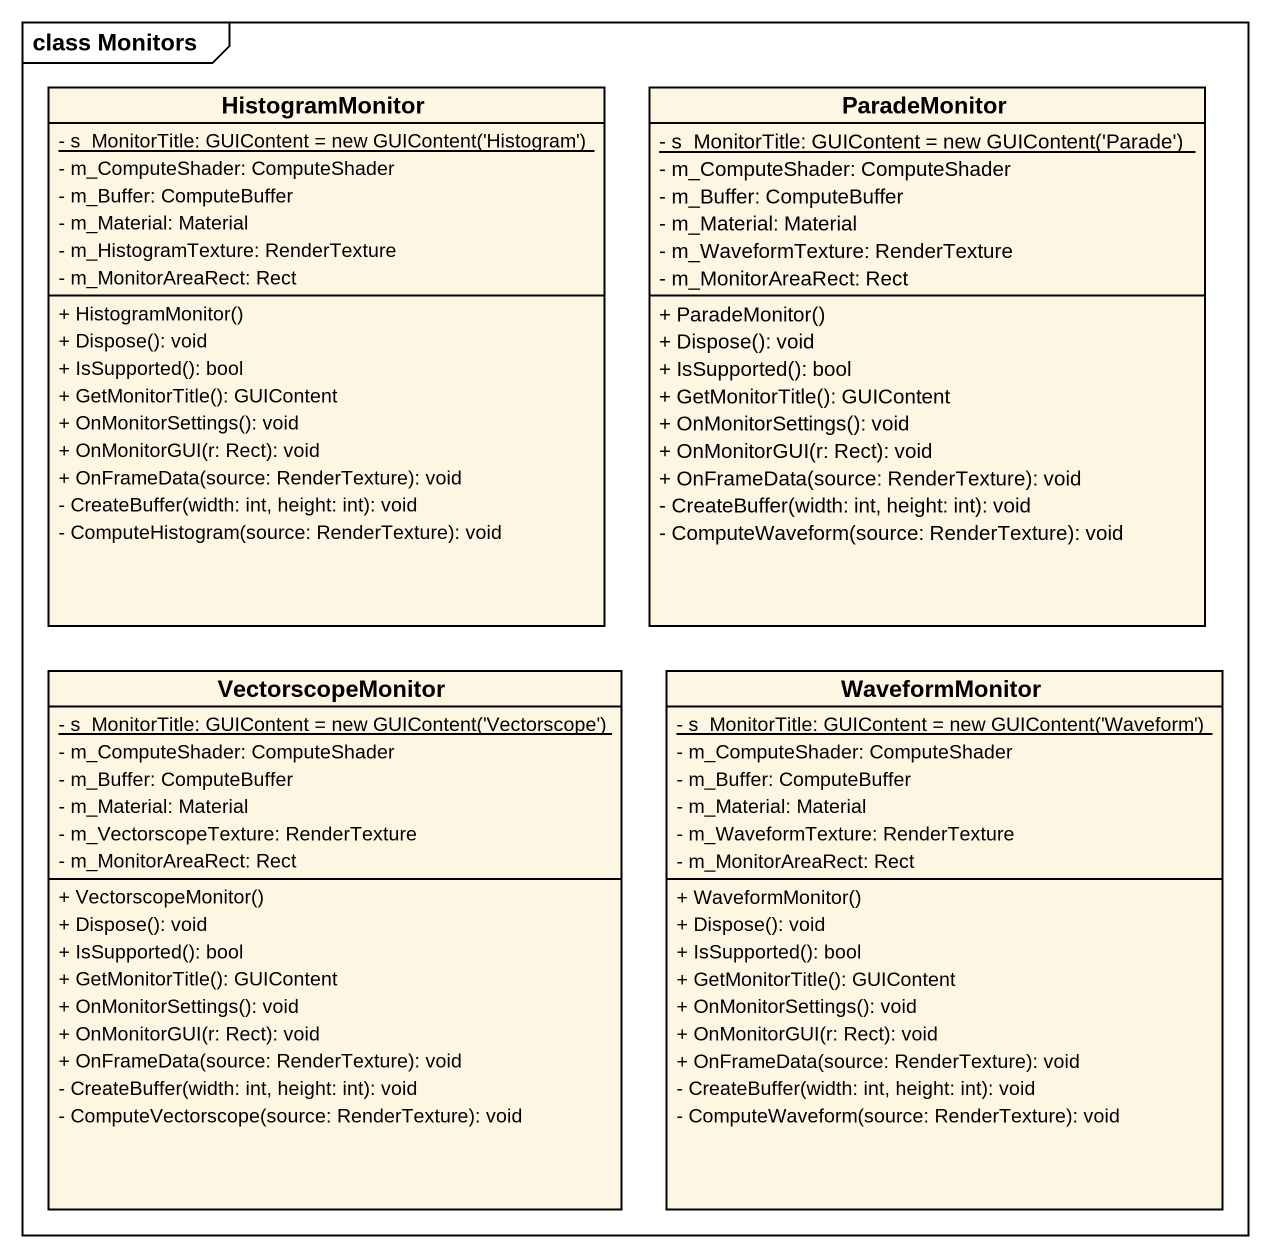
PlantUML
@startuml
mainframe class Monitors
hide circle
hide empty members
skinparam classAttributeIconSize 0
class HistogramMonitor {
  {static} {field} - s_MonitorTitle: GUIContent = new GUIContent('Histogram')
  - m_ComputeShader: ComputeShader
  - m_Buffer: ComputeBuffer
  - m_Material: Material
  - m_HistogramTexture: RenderTexture
  - m_MonitorAreaRect: Rect
  + HistogramMonitor()
  + Dispose(): void
  + IsSupported(): bool
  + GetMonitorTitle(): GUIContent
  + OnMonitorSettings(): void
  + OnMonitorGUI(r: Rect): void
  + OnFrameData(source: RenderTexture): void
  - CreateBuffer(width: int, height: int): void
  - ComputeHistogram(source: RenderTexture): void
}
class ParadeMonitor {
  {static} {field} - s_MonitorTitle: GUIContent = new GUIContent('Parade')
  - m_ComputeShader: ComputeShader
  - m_Buffer: ComputeBuffer
  - m_Material: Material
  - m_WaveformTexture: RenderTexture
  - m_MonitorAreaRect: Rect
  + ParadeMonitor()
  + Dispose(): void
  + IsSupported(): bool
  + GetMonitorTitle(): GUIContent
  + OnMonitorSettings(): void
  + OnMonitorGUI(r: Rect): void
  + OnFrameData(source: RenderTexture): void
  - CreateBuffer(width: int, height: int): void
  - ComputeWaveform(source: RenderTexture): void
}
class VectorscopeMonitor {
  {static} {field} - s_MonitorTitle: GUIContent = new GUIContent('Vectorscope')
  - m_ComputeShader: ComputeShader
  - m_Buffer: ComputeBuffer
  - m_Material: Material
  - m_VectorscopeTexture: RenderTexture
  - m_MonitorAreaRect: Rect
  + VectorscopeMonitor()
  + Dispose(): void
  + IsSupported(): bool
  + GetMonitorTitle(): GUIContent
  + OnMonitorSettings(): void
  + OnMonitorGUI(r: Rect): void
  + OnFrameData(source: RenderTexture): void
  - CreateBuffer(width: int, height: int): void
  - ComputeVectorscope(source: RenderTexture): void
}
class WaveformMonitor {
  {static} {field} - s_MonitorTitle: GUIContent = new GUIContent('Waveform')
  - m_ComputeShader: ComputeShader
  - m_Buffer: ComputeBuffer
  - m_Material: Material
  - m_WaveformTexture: RenderTexture
  - m_MonitorAreaRect: Rect
  + WaveformMonitor()
  + Dispose(): void
  + IsSupported(): bool
  + GetMonitorTitle(): GUIContent
  + OnMonitorSettings(): void
  + OnMonitorGUI(r: Rect): void
  + OnFrameData(source: RenderTexture): void
  - CreateBuffer(width: int, height: int): void
  - ComputeWaveform(source: RenderTexture): void
}
@enduml
